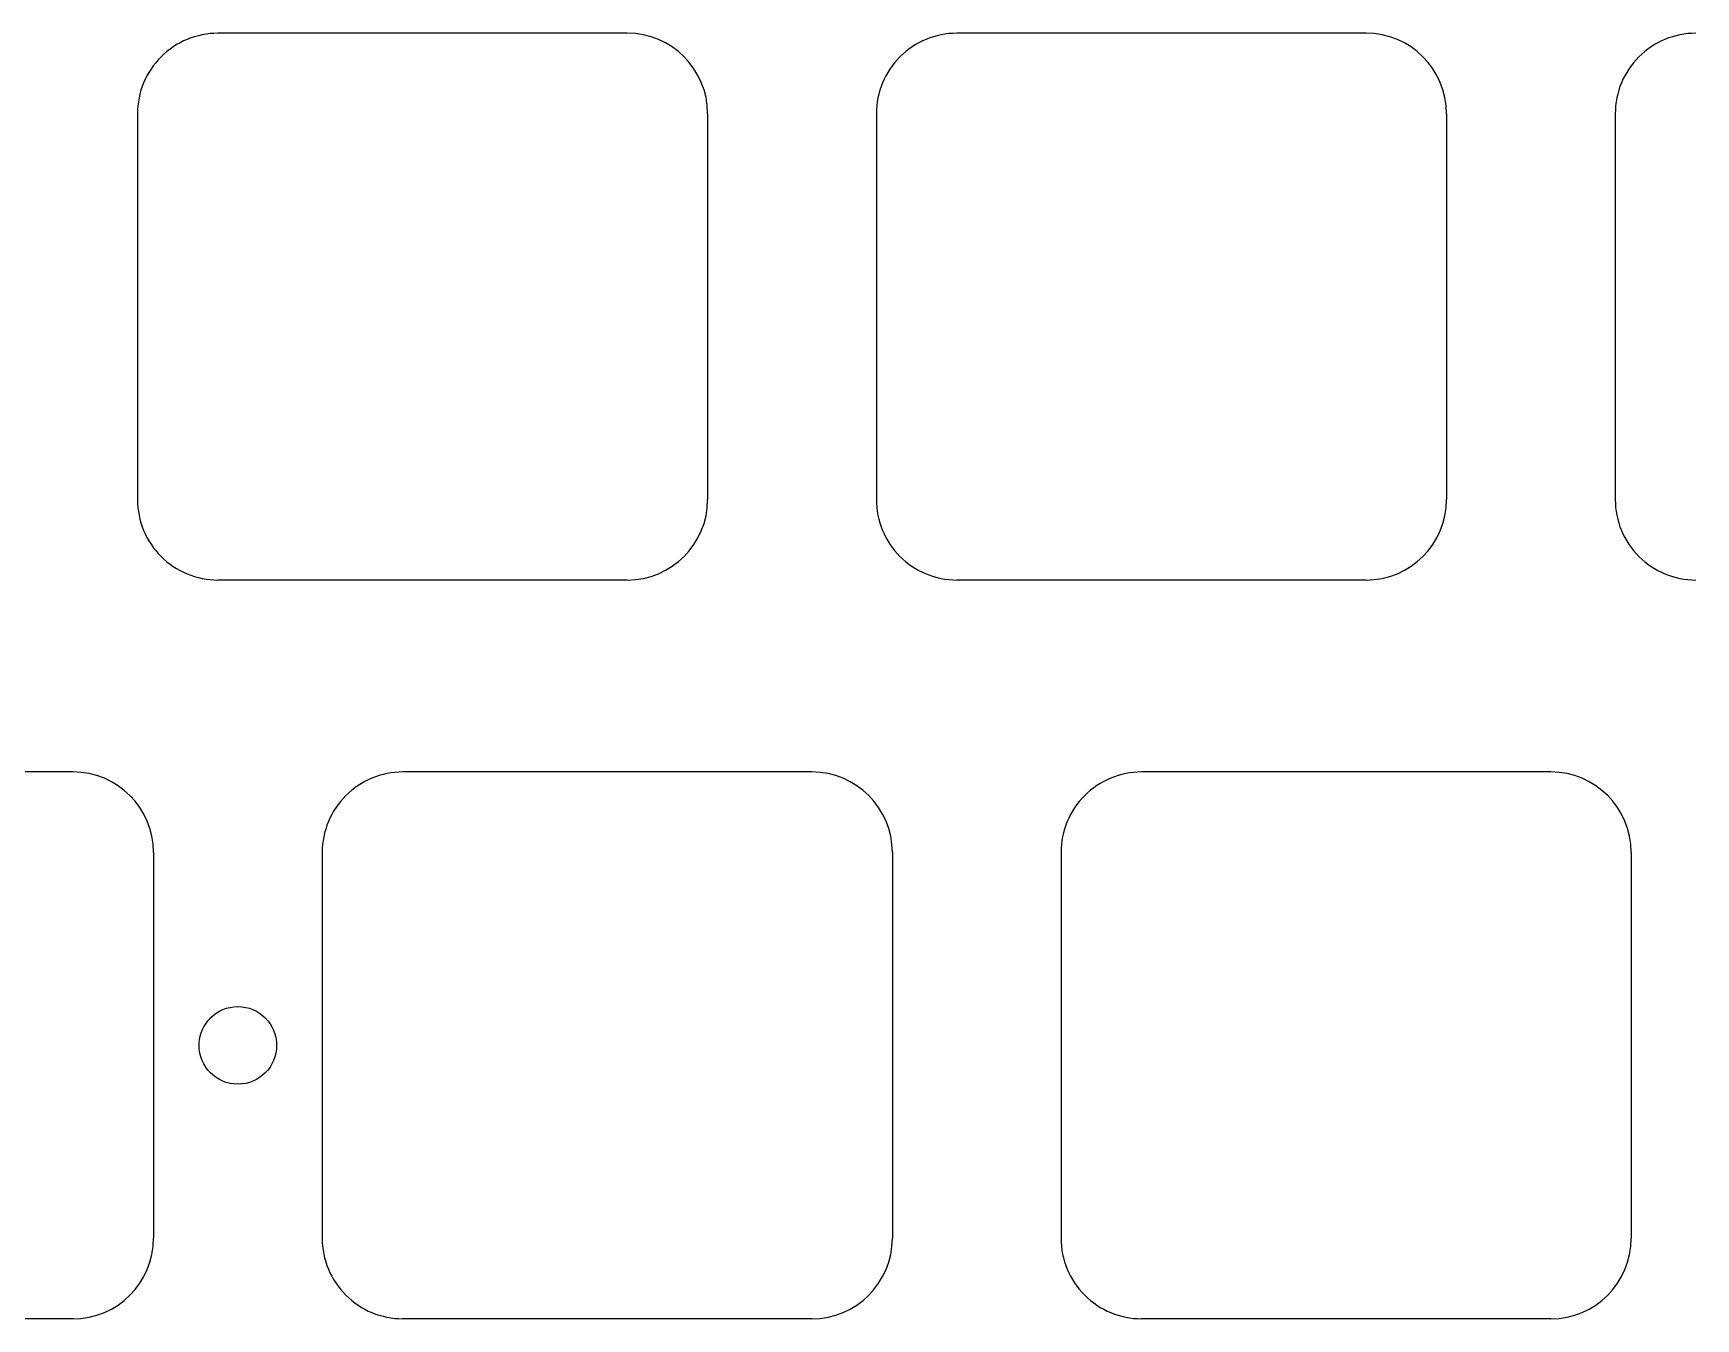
# Model space of a CAD drawing. Header units: millimetres. Extents: x -10 to 277, y -95 to 18.
# Drawn here: x 37.59 to 80.45, y -45.15 to -12 of the extents above; entities that cross this region are included whole.
import ezdxf

# ---------------------------------------------------------------- set-up
doc = ezdxf.new("R2010")
doc.units = ezdxf.units.MM
doc.header["$MEASUREMENT"] = 0
doc.layers.add('Edge.Cuts', color=53, linetype='CONTINUOUS')

msp = doc.modelspace()

# ---------------------------------------------------------------- linework, layer by layer
at = {"layer": 'Edge.Cuts', "linetype": 'Continuous'}
for p, q in [((52.9, -12), (42.35, -12)), ((71.95, -12), (61.4, -12)), ((40.275, -14.075), (40.275, -24.025)), ((54.975, -14.075), (54.975, -24.025)), ((59.325, -14.075), (59.325, -24.025)), ((74.025, -14.075), (74.025, -24.025)), ((78.375, -14.075), (78.375, -24.025)), ((52.9, -26.1), (42.35, -26.1)), ((71.95, -26.1), (61.4, -26.1)), ((38.6125, -31.05), (28.0625, -31.05)), ((57.6625, -31.05), (47.1125, -31.05)), ((76.7125, -31.05), (66.1625, -31.05)), ((40.6875, -33.125), (40.6875, -43.075)), ((45.0375, -33.125), (45.0375, -43.075)), ((59.7375, -33.125), (59.7375, -43.075)), ((64.0875, -33.125), (64.0875, -43.075)), ((78.7875, -33.125), (78.7875, -43.075)), ((38.6125, -45.15), (28.0625, -45.15)), ((57.6625, -45.15), (47.1125, -45.15)), ((76.7125, -45.15), (66.1625, -45.15))]:
    msp.add_line(p, q, dxfattribs=at)
at = {"layer": 'Edge.Cuts'}
msp.add_circle((42.8625, -38.1), 1, dxfattribs=at)
for centre, radius, start, end in [((42.349972, -14.075015), 2.074972, 89.9992269, 179.9995858), ((52.899972, -14.075015), 2.075015, 0.0004142, 89.9992269), ((61.399972, -14.075015), 2.074972, 89.9992269, 179.9995858), ((71.949972, -14.075015), 2.075015, 0.0004142, 89.9992269), ((80.449972, -14.075015), 2.074972, 89.9992269, 179.9995858), ((42.349972, -24.025015), 2.074985, 179.9995858, 270.0007731), ((52.899972, -24.025015), 2.075028, 270.0007731, 0.0004142), ((61.399972, -24.025015), 2.074985, 179.9995858, 270.0007731), ((71.949972, -24.025015), 2.075028, 270.0007731, 0.0004142), ((80.449972, -24.025015), 2.074985, 179.9995858, 270.0007731), ((38.612472, -33.125015), 2.075015, 0.0004142, 89.9992269), ((47.112472, -33.125015), 2.074972, 89.9992269, 179.9995858), ((57.662472, -33.125015), 2.075015, 0.0004142, 89.9992269), ((66.162472, -33.125015), 2.074972, 89.9992269, 179.9995858), ((76.712472, -33.125015), 2.075015, 0.0004142, 89.9992269), ((38.612472, -43.075015), 2.075028, 270.0007731, 0.0004142), ((47.112472, -43.075015), 2.074985, 179.9995858, 270.0007731), ((57.662472, -43.075015), 2.075028, 270.0007731, 0.0004142), ((66.162472, -43.075015), 2.074985, 179.9995858, 270.0007731), ((76.712472, -43.075015), 2.075028, 270.0007731, 0.0004142)]:
    msp.add_arc(centre, radius, start, end, dxfattribs=at)

doc.saveas('drawing.dxf')
